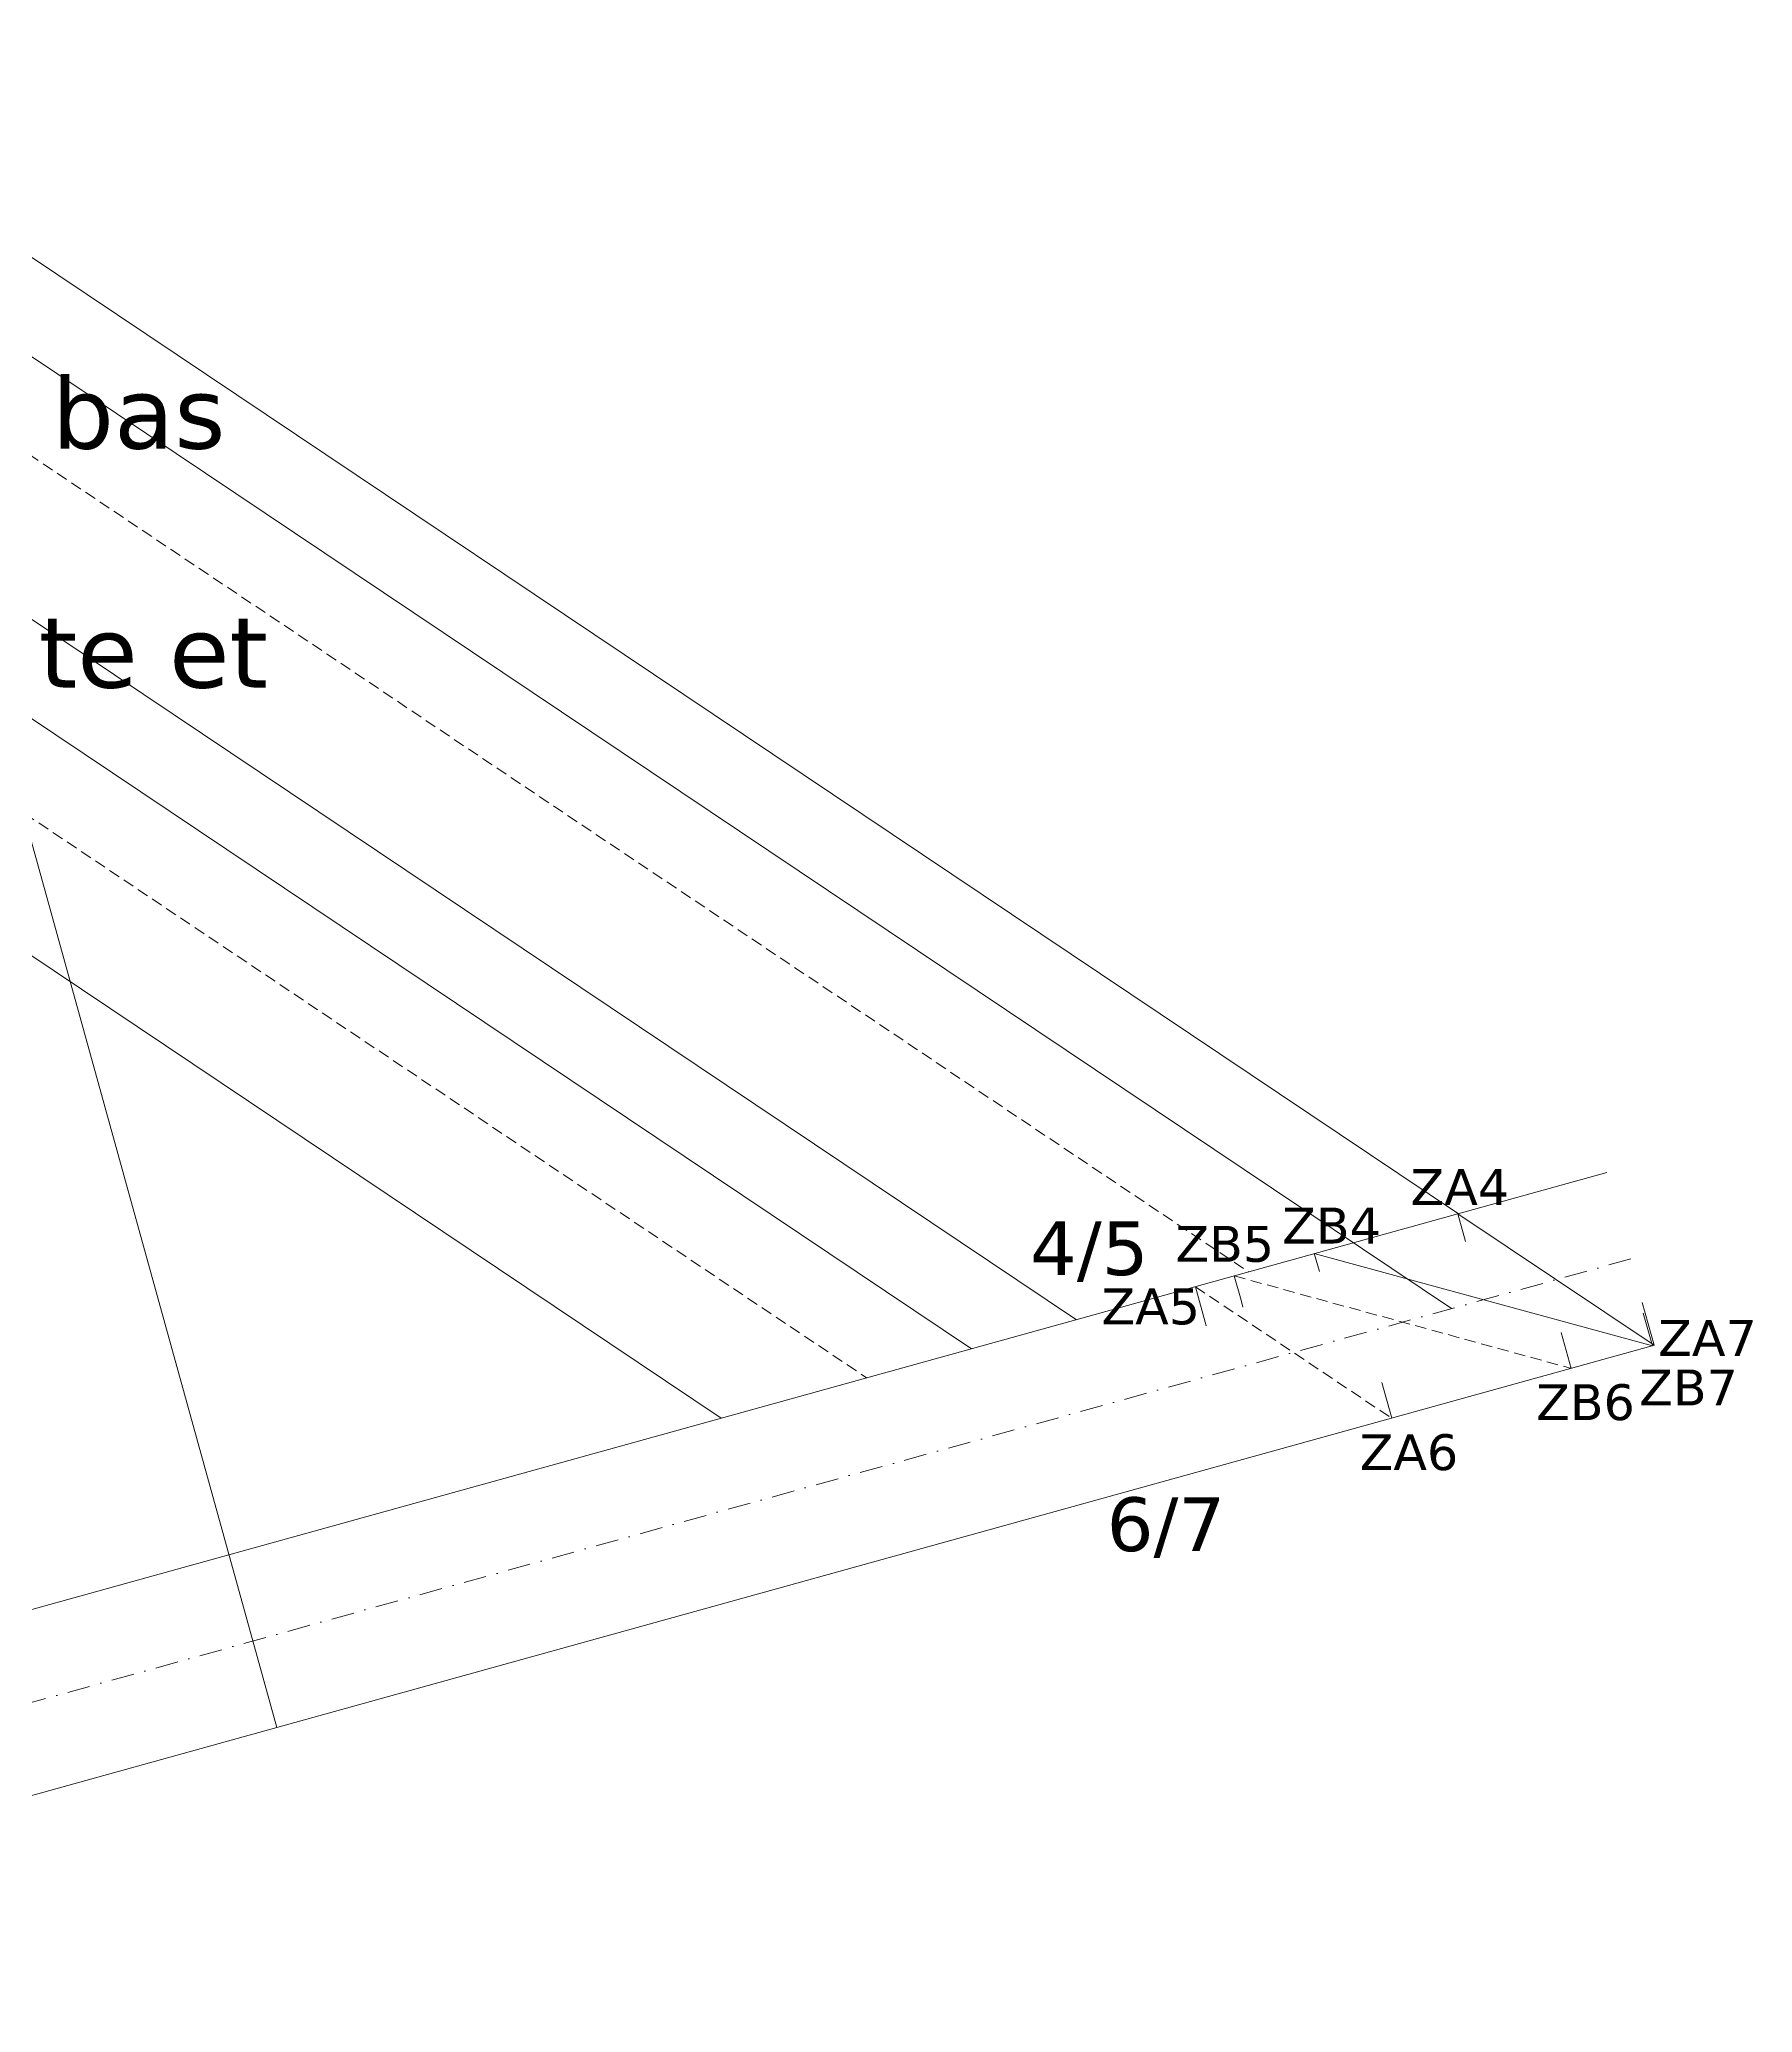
# Model space of a CAD drawing. Header units: millimetres. Extents: x -2450 to 1965, y -1915 to 1173.
# Drawn here: x 1009 to 1965, y -549 to 552 of the extents above; entities that cross this region are included whole.
import ezdxf

# ---------------------------------------------------------------- set-up
doc = ezdxf.new("R2010")
doc.units = ezdxf.units.MM
doc.linetypes.add('DASHDOT', pattern=[25.4, 12.7, -6.35, 0, -6.35])
doc.linetypes.add('HIDDEN', pattern=[9.525, 6.35, -3.175])
doc.layers.get('0').update_dxf_attribs({"lineweight": 0, "true_color": 0xffffff})
for name, color, linetype, lineweight, true_color in [('0_CF', 2, 'Continuous', 0, 0xffff00), ('0_chambre_panne', 6, 'Continuous', 0, 0xff00ff), ('0_vue_plan', 7, 'Continuous', 0, 0xffffff)]:
    doc.layers.add(name, color=color, linetype=linetype, lineweight=lineweight, true_color=true_color)
doc.styles.add('textstyle11', font='')
doc.styles.add('textstyle38', font='')
doc.styles.add('textstyle39', font='')
doc.styles.add('textstyle40', font='')
doc.styles.add('textstyle41', font='')
doc.styles.add('textstyle42', font='')
doc.styles.add('textstyle43', font='')
doc.styles.add('textstyle44', font='')
doc.styles.add('textstyle45', font='')
doc.styles.add('textstyle46', font='')
doc.styles.add('textstyle47', font='')
doc.styles.get('textstyle11').set_extended_font_data('DejaVu Sans')
doc.styles.get('textstyle38').set_extended_font_data('DejaVu Sans')
doc.styles.get('textstyle39').set_extended_font_data('DejaVu Sans')
doc.styles.get('textstyle40').set_extended_font_data('DejaVu Sans')
doc.styles.get('textstyle41').set_extended_font_data('DejaVu Sans')
doc.styles.get('textstyle42').set_extended_font_data('DejaVu Sans')
doc.styles.get('textstyle43').set_extended_font_data('DejaVu Sans')
doc.styles.get('textstyle44').set_extended_font_data('DejaVu Sans')
doc.styles.get('textstyle45').set_extended_font_data('DejaVu Sans')
doc.styles.get('textstyle46').set_extended_font_data('DejaVu Sans')
doc.styles.get('textstyle47').set_extended_font_data('DejaVu Sans')

msp = doc.modelspace()

# ---------------------------------------------------------------- linework, layer by layer
at = {"layer": '0_CF'}
msp.add_line((1141.6, -389.5), (708.4, 1173), dxfattribs=at)
at = {"layer": '0_chambre_panne'}
for p, q in [((134.7, 1013.9), (1801, -102.9)), ((203.4, 765.8), (1587.8, -162))]:
    msp.add_line(p, q, dxfattribs=at)
at = {"layer": '0_chambre_panne', "linetype": 'HIDDEN'}
for p, q in [((172.4, 877.6), (1683.9, -135.3)), ((241.2, 629.5), (1470.7, -194.4))]:
    msp.add_line(p, q, dxfattribs=at)
at = {"layer": '0_vue_plan'}
for p, q in [((161.9, 940.2), (1797.2, -155.8)), ((222.3, 697.7), (1529.3, -178.2)), ((267.4, 535), (1389.5, -217)), ((1883.8, -79.9), (541.2, -452.2)), ((1804.9, -118.4), (1800.6, -103)), ((1800.6, -103), (1910.2, -176.3)), ((1723.4, -135.1), (1720.6, -125.1)), ((1720.6, -125.1), (1909.3, -176.6)), ((1679.7, -151.2), (1675.9, -137.6)), ((1660.2, -165.5), (1654.2, -143.6)), ((1680.7, -155), (1679.7, -151.2)), ((1910.2, -176.3), (1903.6, -152.5)), ((1909.3, -176.6), (1904.2, -158.4)), ((1864, -189.2), (1858.4, -169.2)), ((1910.5, -176.3), (567.9, -548.5)), ((1763.8, -217), (1758.2, -197))]:
    msp.add_line(p, q, dxfattribs=at)
at = {"layer": '0_vue_plan', "linetype": 'DASHDOT'}
msp.add_line((1897.2, -128.1), (554.5, -500.4), dxfattribs=at)
at = {"layer": '0_vue_plan', "linetype": 'HIDDEN'}
for p, q in [((1675.9, -137.6), (1864, -189.2)), ((1654.2, -143.6), (1763.8, -217))]:
    msp.add_line(p, q, dxfattribs=at)

# ---------------------------------------------------------------- texts
at = {"insert": (53.9, 364), "char_height": 4, "attachment_point": 1, "style": 'textstyle11'}
msp.add_mtext("\\H40;On trouve l'emplacement du point bas\\Pde la vue en plan en utilisant\\Pl'élévation du CE. Connaissant pente et \\Phauteur, on en déduit la base.", dxfattribs=at)
at = {"layer": '0_vue_plan', "char_height": 4, "attachment_point": 1}
for s, insert, style in [('\\H20;ZA4', (1774.3, -78), 'textstyle46'), ('\\H30;4/5', (1561.9, -107.1), 'textstyle38'), ('\\H20;ZB5', (1643.1, -109.7), 'textstyle40'), ('\\H20;ZB4', (1702.7, -99.5), 'textstyle41'), ('\\H20;ZA5', (1601.8, -144.6), 'textstyle44'), ('\\H20;ZA7', (1912.5, -162.2), 'textstyle47'), ('\\H20;ZB6', (1844.4, -198), 'textstyle42'), ('\\H20;ZB7', (1901.9, -189.8), 'textstyle43'), ('\\H20;ZA6', (1745.9, -225.9), 'textstyle45'), ('\\H30;6/7', (1604.7, -261.1), 'textstyle39')]:
    msp.add_mtext(s, dxfattribs=dict(at, insert=insert, style=style))

doc.saveas('drawing.dxf')
